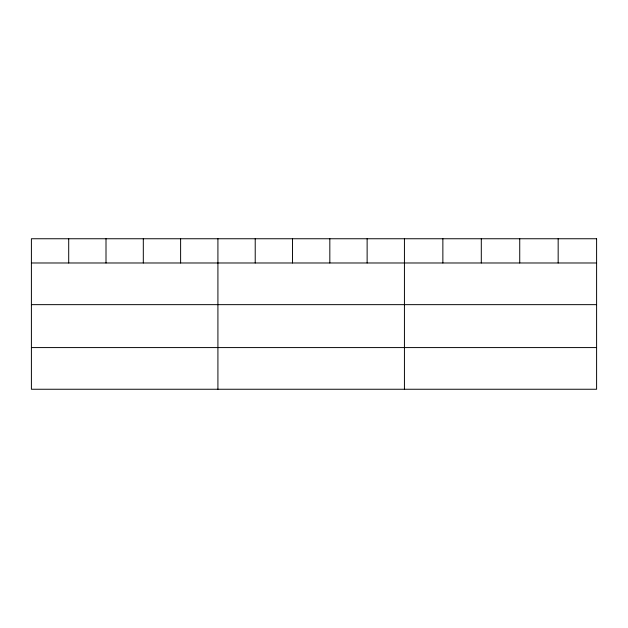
<?xml version="1.0" encoding="UTF-8"?>
<svg xmlns="http://www.w3.org/2000/svg" width="628" height="628" viewBox="0 0 628 628"><rect width="100%" height="100%" fill="white"/><g stroke="black" fill="none" stroke-linecap="round" stroke-linejoin="round"><path stroke-width="0.94" d="M31.4 262.983L596.6 262.983M31.4 304.651L596.6 304.651M31.4 347.582L596.6 347.582M558.166 238.75L558.166 262.983M519.733 238.75L519.733 262.983M481.299 238.75L481.299 262.983M442.866 238.75L442.866 262.983M404.432 238.75L404.432 389.25M367.129 238.75L367.129 262.983M329.826 238.75L329.826 262.983M292.522 238.75L292.522 262.983M255.219 238.75L255.219 262.983M217.916 238.75L217.916 389.25M180.613 238.75L180.613 262.983M143.31 238.75L143.31 262.983M106.006 238.75L106.006 262.983M68.703 238.75L68.703 262.983M596.6 238.75L31.4 238.75L31.4 389.25L596.6 389.25L596.6 238.75"/></g></svg>
